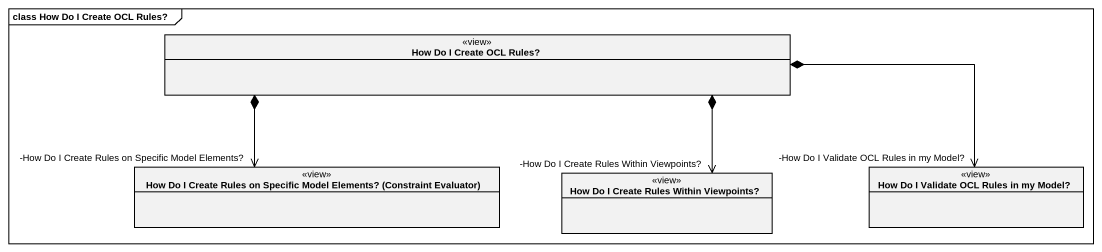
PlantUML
@startuml
mainframe class How Do I Create OCL Rules?
hide circle
hide empty members
class "How Do I Create OCL Rules?" as How_Do_I_Create_OCL_Rules <<view>>
class "How Do I Create Rules on Specific Model Elements? (Constraint Evaluator)" as How_Do_I_Create_Rules_on <<view>>
class "How Do I Create Rules Within Viewpoints?" as How_Do_I_Create_Rules <<view>>
class "How Do I Validate OCL Rules in my Model?" as How_Do_I_Validate_OCL_Rules <<view>>
How_Do_I_Create_OCL_Rules *--> "-How Do I Create Rules on Specific Model Elements?" How_Do_I_Create_Rules_on
How_Do_I_Create_OCL_Rules *--> "-How Do I Create Rules Within Viewpoints?" How_Do_I_Create_Rules
How_Do_I_Create_OCL_Rules *-right-> "-How Do I Validate OCL Rules in my Model?" How_Do_I_Validate_OCL_Rules
@enduml
